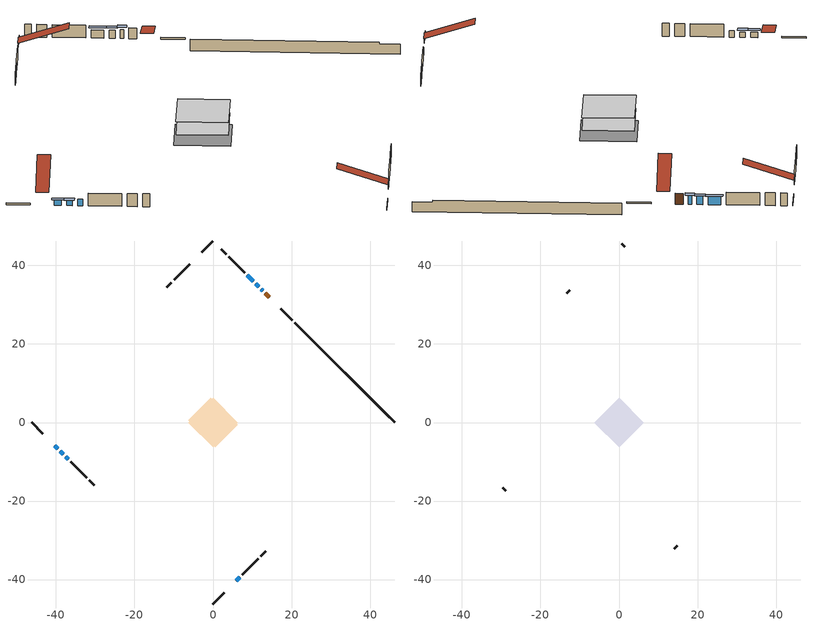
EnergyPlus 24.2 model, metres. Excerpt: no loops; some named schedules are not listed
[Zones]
conditioned space
 floor adiabatic (AdiabaticFloorConstruction): -6.34,0 0,6.34 6.34,0 0,-6.34 z0.54
 floor foundation (Slab1 construction): -6.36,0.54 -0.54,6.36 6.36,-0.54 0.54,-6.36 z-1.65
 wall outside (RimJoist1 construction): 0,-46.23 2.93,-43.31 / -46.23,0 -43.31,-2.93 / 0,46.23 -2.93,43.31 / 20.13,26.1 17.21,29.03 z0.54:0.84
 wall outside (AdiabaticWallConstruction 1): 14.27,31.97 13.33,32.91 z0.54:2.57
 wall outside (AdiabaticWallConstruction): 12.67,33.56 12.29,33.94 z0.54:2.19; 11.64,34.6 10.92,35.31 / 10.26,35.97 8.75,37.48 z0.54:2.09; 5.87,-40.37 6.78,-39.46 / -37.55,-8.69 -36.9,-9.34 z0.54:1.76; -40.37,-5.87 -39.5,-6.73 / -38.85,-7.38 -38.2,-8.03 z0.54:1.51
 wall outside (Wall1 construction): 7.43,-38.8 11.5,-34.73 / -36.24,-9.99 -32.18,-14.06 / -5.87,40.37 -9.93,36.3 / 8.1,38.14 4.03,42.2 z0.54:2.98
 wall outside (Wall2 construction): 12.16,-34.08 13.4,-32.83 / -31.52,-14.72 -30.28,-15.96 / -10.59,35.64 -11.83,34.4 / 3.37,42.86 2.13,44.1 z0.54:2.98
 wall foundation (FoundationWall1 construction): 20.79,25.45,-1.65 20.79,25.45,0.54 43.69,2.54,0.54 43.69,2.54,0.23 46.23,0,0.23 46.23,0,-1.65
 window (WindowConstruction 5): 12.67,33.56 12.3,33.94 z0.54:2.19
 window (WindowConstruction): 11.64,34.6 10.92,35.31 z0.54:2.09
 window (WindowConstruction 1): 10.26,35.97 8.75,37.48 z0.54:2.09
 window (WindowConstruction 2): 5.87,-40.37 6.78,-39.46 z0.54:1.76
 window (WindowConstruction 3): -40.37,-5.87 -39.51,-6.73 z0.54:1.51
 window (WindowConstruction 4): -38.85,-7.39 -38.2,-8.03 z0.54:1.51
 window (WindowConstruction 6): -37.55,-8.69 -36.9,-9.34 z0.54:1.76
 door (Door): 14.27,31.97 13.33,32.9 z0.54:2.57
 ceiling adiabatic (AdiabaticFloorConstruction): 0,-6.34 6.34,0 0,6.34 -6.34,0 z0.54
attic - vented
 floor to conditioned space (Floor1 construction Reversed): -6.34,0 0,6.34 6.34,0 0,-6.34 z2.98
 wall outside (Wall3 construction): 14.06,-32.18 14.88,-31.36 / -29.62,-16.62 -28.8,-17.43 / -12.49,33.74 -13.31,32.93 / 1.47,44.76 0.66,45.58 z0.54:2.98
 roof outside (Roof1 construction): 5.21,-41.02,2.98 -0.96,-34.85,5.89 -2.59,-36.48,5.89 3.58,-42.65,2.98; -41.02,-5.21,2.98 -34.85,0.96,5.89 -36.48,2.59,5.89 -42.65,-3.58,2.98; -5.21,41.02,2.98 0.96,34.85,5.89 2.59,36.48,5.89 -3.58,42.65,2.98; 14.92,31.31,2.98 8.75,25.14,5.89 10.38,23.51,5.89 16.55,29.68,2.98
shading: 11.94,34.3 13.03,33.2 13.61,33.78 12.51,34.87 z2.7; 10.63,35.6 11.93,34.3 12.43,34.81 11.13,36.11 z2.5; 8.46,37.77 10.55,35.68 11.06,36.18 8.97,38.27 z2.5; -39.21,-7.02 -40.66,-5.58 -41.16,-6.08 -39.72,-7.52 z1.92; -37.91,-8.32 -39.14,-7.09 -39.64,-7.6 -38.41,-8.83 z1.92
[Building]
Building 1: Terrain=Suburbs
[Site:Location]
Quebec Intl AP_QC: Latitude {deg}=46.8; Longitude {deg}=-71.38; Time Zone {hr}=-5; Elevation {m}=74; Keep Site Location Information=Yes
[Site:GroundTemperature:Shallow]
0.0108218, -2.24938, -2.43038, -1.3578, 2.94801, 7.23376, 10.9493, 13.303, 13.5029, 11.5886, 7.96783, 3.81355
[Site:WaterMainsTemperature]
Calculation Method=Schedule; Temperature Schedule=mains temperature schedule
[Material] Roughness=Rough; Thermal Absorptance=0.9
Name | Thickness {m} | Conductivity {W/m-K} | Density {kg/m3} | Specific Heat {J/kg-K} | Solar Absorptance | Visible Absorptance
asphalt or fiberglass shingles | 0.00635 | 0.162714 | 1121.4 | 1465.45 | 0.4 | 0.4
ceiling loosefill ins | 0.0846667 | 0.0480833 | 16.02 | 1046.75 | 0.7 | 0.7
ceiling stud and cavity | 0.1397 | 1.61901 | 65.682 | 1177.47 | 0.7 | 0.7
concrete 4.0 in. | 0.1016 | 1.803125 | 2242.8 | 837.4 | 0.7 | 0.7
concrete 8.0 in. | 0.2032 | 1.803125 | 2242.8 | 837.4 | 0.7 | 0.7
door material | 0.04445 | 0.0451087 | 512.64 | 1214.23 | 0.7 | 0.7
exterior vertical ins | 0.057497 | 0.029427 | 32.04 | 1214.23 | 0.7 | 0.7
floor covering | 0.0127 | 0.0433444 | 54.468 | 1339.84 | 0.6 | 0.6
floor rigid ins; wall rigid ins | 0.512978 | 0.029427 | 32.04 | 1214.23 | 0.7 | 0.7
floor stud and cavity | 0.1397 | 1.75129 | 37.0049 | 1207.88 | 0.7 | 0.7
furniture material conditioned space 1 | 0.1524 | 0.115458 | 640.8 | 1214.23 | 0.6 | 0.6
gypsum board | 0.0127 | 0.160291 | 801 | 837.4 | 0.6 | 0.6
gypsum board 1 | 0.0127 | 0.160291 | 801 | 837.4 | 0.7 | 0.7
osb sheathing 0.5 in. | 0.0127 | 0.115458 | 512.64 | 1214.23 | 0.7 | 0.7
osb sheathing 0.75 in. | 0.01905 | 0.115458 | 512.64 | 1214.23 | 0.7 | 0.7
osb sheathing 2.0 in. | 0.0508 | 0.115458 | 512.64 | 1214.23 | 0.7 | 0.7
rim joist stud and cavity | 0.0508 | 0.0283795 | 125.044 | 1163.47 | 0.6 | 0.6
wall stud and cavity | 0.1397 | 0.0833386 | 139.0536 | 1170.24 | 0.7 | 0.7
wall stud and cavity 1 | 0.1397 | 0.0844025 | 139.0536 | 1170.24 | 0.7 | 0.7
wall stud and cavity 2 | 0.0889 | 6.1454 | 50.32683 | 1063.81 | 0.6 | 0.6
wall stud and cavity 3 | 0.0889 | 0.380278 | 52.3479 | 1209.89 | 0.7 | 0.7
wall stud and cavity 4 | 0.0889 | 0.391764 | 83.0341 | 1211.67 | 0.7 | 0.7
wood siding | 0.0254 | 0.102417 | 544.68 | 1172.36 | 0.4 | 0.4
wood siding 1 | 0.00254 | 0.102417 | 544.68 | 1172.36 | 0.4 | 0.4
wood siding 2; wood siding 3; wood siding 4 | 0.0254 | 0.102417 | 544.68 | 1172.36 | 0.7 | 0.7
[WindowMaterial:SimpleGlazingSystem]
Name | U-Factor {W/m2-K} | Solar Heat Gain Coefficient
WindowMaterial | 2.075309 | 0.4
WindowMaterial 1 | 1.88396 | 0.43
WindowMaterial 2 | 2.1531 | 0.39
WindowMaterial 3 | 2.24451 | 0.37
WindowMaterial 4 | 2.97414 | 0.62
WindowMaterial 5 | 2.01058 | 0.31
[Construction]
AdiabaticFloorConstruction: floor stud and cavity, floor rigid ins, osb sheathing 0.75 in., floor covering
AdiabaticWallConstruction: wood siding 3, wall rigid ins, wall stud and cavity 3, gypsum board
AdiabaticWallConstruction 1: wood siding 4, wall rigid ins, wall stud and cavity 3, gypsum board
Door: door material
Floor1 construction Reversed: gypsum board, ceiling stud and cavity, ceiling loosefill ins
FoundationWall1 construction: concrete 8.0 in., gypsum board 1
furniture construction conditioned space 1: furniture material conditioned space 1
PartitionWallConstruction: gypsum board, wall stud and cavity 4, gypsum board
RimJoist1 construction: wood siding 2, osb sheathing 2.0 in., rim joist stud and cavity
Roof1 construction: asphalt or fiberglass shingles
Slab1 construction: concrete 4.0 in.
Wall1 construction: wood siding, osb sheathing 0.5 in., wall stud and cavity, gypsum board
Wall2 construction: wood siding, osb sheathing 0.5 in., wall stud and cavity 1, gypsum board
Wall3 construction: wood siding 1, wall stud and cavity 2
WindowConstruction; WindowConstruction 2: WindowMaterial
WindowConstruction 1: WindowMaterial 1
WindowConstruction 3: WindowMaterial 2
WindowConstruction 4: WindowMaterial 3
WindowConstruction 5: WindowMaterial 4
WindowConstruction 6: WindowMaterial 5
[Zone] Multiplier=1; Part of Total Floor Area=Yes
Name | Volume {m3}
attic - vented | 37.953
conditioned space | 377.3
[Space]
Name | Zone | Volume {m3}
attic - vented 1 | attic - vented | 37.953
conditioned space 1 | conditioned space | 377.3
[ZoneInfiltration:EffectiveLeakageArea]
infil attic - vented 1: Zone or Space=attic - vented 1; Schedule=Always On Discrete; Effective Air Leakage Area {cm2}=2966.4; Stack Coefficient=0.000371924; Wind Coefficient=1.30301e-05
[ZoneMixing]
whole house fan mix: Zone or Space=attic - vented; Schedule=Always On Continuous; Design Flow Rate Calculation Method=Flow/Zone; Design Flow Rate {m3/s}=0; Source Zone or Space=conditioned space
[SurfaceProperty:ExposedFoundationPerimeter]
Slab1: Exposed Perimeter Calculation Method=TotalExposedPerimeter; Total Exposed Perimeter {m}=35.985
[InternalMass] Zone or ZoneList=conditioned space; Space or SpaceList=conditioned space 1
Name | Construction | Surface Area {m2}
furniture mass conditioned space 1 | furniture construction conditioned space 1 | 64.2559
partition wall mass | PartitionWallConstruction | 160.64
[Lights]
interior lighting: Zone or ZoneList or Space or SpaceList=conditioned space 1; Schedule=interior lighting schedule; Design Level Calculation Method=LightingLevel; Lighting Level {W}=343.2; Return Air Fraction=0; Fraction Radiant=0.6; Fraction Visible=0.2; Fraction Replaceable=1
[People]
occupants: Zone or ZoneList or Space or SpaceList=conditioned space 1; Number of People Schedule=occupants schedule; Number of People Calculation Method=People; Number of People=3; Fraction Radiant=0.314171; Sensible Heat Fraction=0.56303; Activity Level Schedule=occupants activity schedule; Carbon Dioxide Generation Rate {m3/s-W}=0; Enable ASHRAE 55 Comfort Warnings=No; Mean Radiant Temperature Calculation Type=EnclosureAveraged
[ElectricEquipment] Zone or ZoneList or Space or SpaceList=conditioned space 1; Design Level Calculation Method=EquipmentLevel
Name | Schedule | Design Level {W} | Fraction Latent | Fraction Radiant | Fraction Lost
clothes dryer | clothes dryer schedule | 140.772 | 0.015 | 0.081 | 0.85
clothes washer | clothes washer schedule | 32.1985 | 0.03 | 0.162 | 0.7
cooking range | cooking range schedule | 215.147 | 0.08 | 0.432 | 0.2
dishwasher | dishwasher schedule | 66.8632 | 0.3 | 0.18 | 0.4
fridge | fridge schedule | 72.9452 | 0 | 0.6 | 0
mech vent bath fan 0 | mech vent bath fan 0 schedule | 0.9 | 0 | 0 | 1
mech vent house fan | mech vent house fan schedule | 0 | 0 | 0 | 1
mech vent house fan cfis | mech vent house fan cfis schedule | 0 | 0 | 0 | 0
mech vent range fan 0 | mech vent range fan 0 schedule | 2.7 | 0 | 0 | 1
misc plug loads | misc plug loads schedule | 494.7 | 0.045 | 0.513 | 0.1
whole house fan | Always On Discrete | 0 | 0 | 0 | 1
[OtherEquipment] Zone or ZoneList or Space or SpaceList=conditioned space 1; Design Level Calculation Method=EquipmentLevel
Name | Fuel Type | Schedule | Design Level {W} | Fraction Latent | Fraction Radiant | Fraction Lost
clothes dryer 1 | Electricity | clothes dryer schedule | 0 | 0.015 | 0.081 | 0.85
cooking range 1 | Electricity | cooking range schedule | 0 | 0.08 | 0.432 | 0.2
general water use latent | None | general water use schedule | 62.594 | 1 | 0 | 0
general water use sensible | None | general water use schedule | -61.6891 | 0 | 0.6 | 0
mech vent house fan latent load | None | Always On Discrete | 0 | 1 | 0 | 0
mech vent house fan sensible load | None | Always On Discrete | 0 | 0 | 0 | 0
water heater energy adjustment1 | Electricity | Always On Discrete | 0.01 | 0 | 0 | 1
[ZoneInfiltration:DesignFlowRate] Zone or ZoneList or Space or SpaceList=conditioned space 1; Schedule=Always On Discrete; Design Flow Rate Calculation Method=Flow/Zone; Design Flow Rate {m3/s}=0
infil flow; natural vent flow; whole house fan flow
[ZoneControl:Thermostat]
conditioned space Thermostat: Zone or ZoneList=conditioned space; Control Type Schedule=conditioned space Thermostat Schedule; Control 1=conditioned space temperature setpoint; Temperature Difference Between Cutout And Setpoint {deltaC}=0
[ZoneHVAC:Baseboard:Convective:Electric]
electric baseboard: Availability Schedule=Always On Discrete; Heating Design Capacity {W}=7157.09; Efficiency=1
[AirLoopHVAC:UnitarySystem]
unit heater unitary system: Control Type=Load; Controlling Zone or Thermostat Location=conditioned space; Dehumidification Control Type=None; Availability Schedule=Always On Discrete; Supply Fan=unit heater supply fan; Fan Placement=BlowThrough; Supply Air Fan Operating Mode Schedule=unit heater auto fan schedule; Heating Coil=unit heater htg coil; DX Heating Coil Sizing Ratio=1; Use DOAS DX Cooling Coil=No; Minimum Supply Air Temperature {C}=2; Latent Load Control=SensibleOnlyLoadControl; Cooling Supply Air Flow Rate Method=None; Heating Supply Air Flow Rate Method=SupplyAirFlowRate; Heating Supply Air Flow Rate {m3/s}=0.00141584; No Load Supply Air Flow Rate Method=SupplyAirFlowRate; No Load Supply Air Flow Rate {m3/s}=0; No Load Supply Air Flow Rate Control Set To Low Speed=Yes; Maximum Supply Air Temperature {C}=48.8889; Maximum Outdoor Dry-Bulb Temperature for Supplemental Heater Operation {C}=21; Ancillary On-Cycle Electric Power {W}=0; Ancillary Off-Cycle Electric Power {W}=0
[Fan:SystemModel]
unit heater supply fan: Availability Schedule=Always On Discrete; Design Maximum Air Flow Rate {m3/s}=0.00141584; Speed Control Method=Discrete; Electric Power Minimum Flow Rate Fraction=0.2; Design Pressure Rise {Pa}=500; Motor Efficiency=1; Motor In Air Stream Fraction=1; Design Electric Power Consumption {W}=Autosize; Design Power Sizing Method=PowerPerFlow; Electric Power Per Unit Flow Rate {W/(m3/s)}=28251.7; Electric Power Per Unit Flow Rate Per Unit Pressure {W/((m3/s)-Pa)}=1.66667; Fan Total Efficiency=0.7; Motor Loss Radiative Fraction=0; Number of Speeds=1; Speed Flow Fraction 1=1; Speed Electric Power Fraction 1=1
[Coil:Heating:Fuel]
unit heater htg coil: Availability Schedule=Always On Discrete; Fuel Type=OtherFuel1; Burner Efficiency=0.3; Nominal Capacity {W}=0.293071; On Cycle Parasitic Electric Load {W}=0; Off Cycle Parasitic Fuel Load {W}=0
[Zone equipment]
conditioned space: electric baseboard, unit heater unitary system
[Foundation:Kiva]
Foundation Kiva 1: Initial Indoor Air Temperature {C}=18; Wall Height Above Grade {m}=0.539984; Wall Depth Below Slab {m}=0.2032; Custom Block Material Name 1=exterior vertical ins; Custom Block Depth 1 {m}=2.189988; Custom Block X Position 1 {m}=0.2159; Custom Block Z Position 1 {m}=0
[Foundation:Kiva:Settings]
Soil Conductivity {W/m-K}=0.849921; Soil Density {kg/m3}=1842.3; Soil Specific Heat {J/kg-K}=418.7; Ground Solar Absorptivity=0.9; Ground Thermal Absorptivity=0.9; Ground Surface Roughness {m}=0.03; Far-Field Width {m}=40; Deep-Ground Boundary Condition=ZeroFlux; Deep-Ground Depth {m}=40; Minimum Cell Dimension {m}=0.2; Maximum Cell Growth Coefficient=3; Simulation Timestep=Timestep
[Exterior:Lights]
exterior lighting: Schedule=exterior lighting schedule; Design Level {W}=75.6
[EnergyManagementSystem:GlobalVariable]
infil_program_Qfan
infil_program_Qinf
natural_vent_program_Qnv
natural_vent_program_Qwhf
[EnergyManagementSystem:Sensor]
Name | Output:Variable or Output:Meter Index Key | Output:Variable or Output:Meter
airflow_gain | infil flow | Infiltration Sensible Heat Gain Energy
airflow_gain_1 | natural vent flow | Infiltration Sensible Heat Gain Energy
airflow_gain_2 | whole house fan flow | Infiltration Sensible Heat Gain Energy
airflow_loss | infil flow | Infiltration Sensible Heat Loss Energy
airflow_loss_1 | natural vent flow | Infiltration Sensible Heat Loss Energy
airflow_loss_2 | whole house fan flow | Infiltration Sensible Heat Loss Energy
clg_load_cond |  | Cooling:EnergyTransfer:Zone:CONDITIONED SPACE
clg_sp_s; clg_sp_s_1 | cooling setpoint | Schedule Value
clothes_dryer_exhaust_0_sch_s | clothes dryer exhaust 0 schedule | Schedule Value
conditioned_space_clg_unmet_s | conditioned space | Zone Cooling Setpoint Not Met Time
conditioned_space_htg_unmet_s | conditioned space | Zone Heating Setpoint Not Met Time
cool_season | cooling season schedule | Schedule Value
fridge_tin_s | conditioned space | Zone Mean Air Temperature
htg_load_cond |  | Heating:EnergyTransfer:Zone:CONDITIONED SPACE
htg_sp_s; htg_sp_s_1 | heating setpoint | Schedule Value
ig_ee_conv | clothes dryer | Electric Equipment Convective Heating Energy
ig_ee_conv_2 | cooking range | Electric Equipment Convective Heating Energy
ig_ee_conv_4 | fridge | Electric Equipment Convective Heating Energy
ig_ee_conv_5 | misc plug loads | Electric Equipment Convective Heating Energy
ig_ee_conv_6 | whole house fan | Electric Equipment Convective Heating Energy
ig_ee_rad | clothes dryer | Electric Equipment Radiant Heating Energy
ig_ee_rad_2 | cooking range | Electric Equipment Radiant Heating Energy
ig_ee_rad_4 | fridge | Electric Equipment Radiant Heating Energy
ig_ee_rad_5 | misc plug loads | Electric Equipment Radiant Heating Energy
ig_ee_rad_6 | whole house fan | Electric Equipment Radiant Heating Energy
ig_lgt_conv | interior lighting | Lights Convective Heating Energy
ig_lgt_rad | interior lighting | Lights Radiant Heating Energy
ig_lgt_vis | interior lighting | Lights Visible Radiation Heating Energy
ig_oe_conv | clothes dryer 1 | Other Equipment Convective Heating Energy
ig_oe_conv_1 | cooking range 1 | Other Equipment Convective Heating Energy
ig_oe_conv_2 | general water use latent | Other Equipment Convective Heating Energy
ig_oe_conv_3 | general water use sensible | Other Equipment Convective Heating Energy
ig_oe_conv_4 | water heater energy adjustment1 | Other Equipment Convective Heating Energy
ig_oe_rad | clothes dryer 1 | Other Equipment Radiant Heating Energy
ig_oe_rad_1 | cooking range 1 | Other Equipment Radiant Heating Energy
ig_oe_rad_2 | general water use latent | Other Equipment Radiant Heating Energy
ig_oe_rad_3 | general water use sensible | Other Equipment Radiant Heating Energy
ig_oe_rad_4 | water heater energy adjustment1 | Other Equipment Radiant Heating Energy
ig_ppl_conv | occupants | People Convective Heating Energy
ig_ppl_rad | occupants | People Radiant Heating Energy
im_conv | furniture mass conditioned space 1 | Surface Inside Face Convection Heat Gain Energy
im_conv_1 | partition wall mass | Surface Inside Face Convection Heat Gain Energy
im_ig | furniture mass conditioned space 1 | Surface Inside Face Internal Gains Radiation Heat Gain Energy
im_ig_1 | partition wall mass | Surface Inside Face Internal Gains Radiation Heat Gain Energy
im_lgt | furniture mass conditioned space 1 | Surface Inside Face Lights Radiation Heat Gain Energy
im_lgt_1 | partition wall mass | Surface Inside Face Lights Radiation Heat Gain Energy
im_sol | furniture mass conditioned space 1 | Surface Inside Face Solar Radiation Heat Gain Energy
im_sol_1 | partition wall mass | Surface Inside Face Solar Radiation Heat Gain Energy
im_surf | furniture mass conditioned space 1 | Surface Inside Face Net Surface Thermal Radiation Heat Gain Energy
im_surf_1 | partition wall mass | Surface Inside Face Net Surface Thermal Radiation Heat Gain Energy
mech_vent_bath_fan_0_sch_s | mech vent bath fan 0 schedule | Schedule Value
mech_vent_range_fan_0_sch_s | mech vent range fan 0 schedule | Schedule Value
mv_conv | mech vent bath fan 0 | Electric Equipment Convective Heating Energy
mv_conv_1 | mech vent house fan | Electric Equipment Convective Heating Energy
mv_conv_2 | mech vent house fan cfis | Electric Equipment Convective Heating Energy
mv_conv_3 | mech vent range fan 0 | Electric Equipment Convective Heating Energy
mv_conv_4 | mech vent house fan latent load | Other Equipment Convective Heating Energy
mv_conv_5 | mech vent house fan sensible load | Other Equipment Convective Heating Energy
mv_rad | mech vent bath fan 0 | Electric Equipment Radiant Heating Energy
mv_rad_1 | mech vent house fan | Electric Equipment Radiant Heating Energy
mv_rad_2 | mech vent house fan cfis | Electric Equipment Radiant Heating Energy
mv_rad_3 | mech vent range fan 0 | Electric Equipment Radiant Heating Energy
mv_rad_4 | mech vent house fan latent load | Other Equipment Radiant Heating Energy
mv_rad_5 | mech vent house fan sensible load | Other Equipment Radiant Heating Energy
natural_vent_s | natural vent schedule | Schedule Value
out_pb_s |  | Site Outdoor Air Barometric Pressure
out_wt_s |  | Site Outdoor Air Humidity Ratio
site_vw_s |  | Site Wind Speed
ss_back_out | Window1 | Surface Window Shortwave from Zone Back Out Window Heat Transfer Rate
ss_back_out_1 | Window2 | Surface Window Shortwave from Zone Back Out Window Heat Transfer Rate
ss_back_out_2 | Window3 | Surface Window Shortwave from Zone Back Out Window Heat Transfer Rate
ss_back_out_3 | Window4 | Surface Window Shortwave from Zone Back Out Window Heat Transfer Rate
ss_back_out_4 | Window5 | Surface Window Shortwave from Zone Back Out Window Heat Transfer Rate
ss_back_out_5 | Window6 | Surface Window Shortwave from Zone Back Out Window Heat Transfer Rate
ss_back_out_6 | Window7 | Surface Window Shortwave from Zone Back Out Window Heat Transfer Rate
ss_conv | Door1 | Surface Inside Face Convection Heat Gain Energy
ss_conv_1 | Window1 | Surface Inside Face Convection Heat Gain Energy
ss_conv_2 | Window2 | Surface Inside Face Convection Heat Gain Energy
ss_conv_3 | Window3 | Surface Inside Face Convection Heat Gain Energy
ss_conv_4 | Window4 | Surface Inside Face Convection Heat Gain Energy
ss_conv_5 | Window5 | Surface Inside Face Convection Heat Gain Energy
ss_conv_6 | Window6 | Surface Inside Face Convection Heat Gain Energy
ss_conv_7 | Window7 | Surface Inside Face Convection Heat Gain Energy
ss_ig | Door1 | Surface Inside Face Internal Gains Radiation Heat Gain Energy
ss_ig_1 | Window1 | Surface Inside Face Internal Gains Radiation Heat Gain Energy
ss_ig_2 | Window2 | Surface Inside Face Internal Gains Radiation Heat Gain Energy
ss_ig_3 | Window3 | Surface Inside Face Internal Gains Radiation Heat Gain Energy
ss_ig_4 | Window4 | Surface Inside Face Internal Gains Radiation Heat Gain Energy
ss_ig_5 | Window5 | Surface Inside Face Internal Gains Radiation Heat Gain Energy
ss_ig_6 | Window6 | Surface Inside Face Internal Gains Radiation Heat Gain Energy
ss_ig_7 | Window7 | Surface Inside Face Internal Gains Radiation Heat Gain Energy
ss_lgt | Door1 | Surface Inside Face Lights Radiation Heat Gain Energy
ss_sol | Door1 | Surface Inside Face Solar Radiation Heat Gain Energy
ss_surf | Door1 | Surface Inside Face Net Surface Thermal Radiation Heat Gain Energy
ss_surf_1 | Window1 | Surface Inside Face Net Surface Thermal Radiation Heat Gain Energy
ss_surf_2 | Window2 | Surface Inside Face Net Surface Thermal Radiation Heat Gain Energy
ss_surf_3 | Window3 | Surface Inside Face Net Surface Thermal Radiation Heat Gain Energy
ss_surf_4 | Window4 | Surface Inside Face Net Surface Thermal Radiation Heat Gain Energy
ss_surf_5 | Window5 | Surface Inside Face Net Surface Thermal Radiation Heat Gain Energy
ss_surf_6 | Window6 | Surface Inside Face Net Surface Thermal Radiation Heat Gain Energy
ss_surf_7 | Window7 | Surface Inside Face Net Surface Thermal Radiation Heat Gain Energy
ss_trans_in | Window1 | Surface Window Transmitted Solar Radiation Rate
ss_trans_in_1 | Window2 | Surface Window Transmitted Solar Radiation Rate
ss_trans_in_2 | Window3 | Surface Window Transmitted Solar Radiation Rate
ss_trans_in_3 | Window4 | Surface Window Transmitted Solar Radiation Rate
ss_trans_in_4 | Window5 | Surface Window Transmitted Solar Radiation Rate
ss_trans_in_5 | Window6 | Surface Window Transmitted Solar Radiation Rate
ss_trans_in_6 | Window7 | Surface Window Transmitted Solar Radiation Rate
ss_trans_out | Window1 | Surface Inside Face Initial Transmitted Diffuse Transmitted Out Window Solar Radiation Rate
ss_trans_out_1 | Window2 | Surface Inside Face Initial Transmitted Diffuse Transmitted Out Window Solar Radiation Rate
ss_trans_out_2 | Window3 | Surface Inside Face Initial Transmitted Diffuse Transmitted Out Window Solar Radiation Rate
ss_trans_out_3 | Window4 | Surface Inside Face Initial Transmitted Diffuse Transmitted Out Window Solar Radiation Rate
ss_trans_out_4 | Window5 | Surface Inside Face Initial Transmitted Diffuse Transmitted Out Window Solar Radiation Rate
ss_trans_out_5 | Window6 | Surface Inside Face Initial Transmitted Diffuse Transmitted Out Window Solar Radiation Rate
ss_trans_out_6 | Window7 | Surface Inside Face Initial Transmitted Diffuse Transmitted Out Window Solar Radiation Rate
s_conv | Floor1 | Surface Inside Face Convection Heat Gain Energy
s_conv_1 | FoundationWall1 | Surface Inside Face Convection Heat Gain Energy
s_conv_10 | Wall1:225 | Surface Inside Face Convection Heat Gain Energy
s_conv_11 | Wall1:315 | Surface Inside Face Convection Heat Gain Energy
s_conv_12 | Wall1:45 | Surface Inside Face Convection Heat Gain Energy
s_conv_13 | Wall2:135 | Surface Inside Face Convection Heat Gain Energy
s_conv_14 | Wall2:225 | Surface Inside Face Convection Heat Gain Energy
s_conv_15 | Wall2:315 | Surface Inside Face Convection Heat Gain Energy
s_conv_16 | Wall2:45 | Surface Inside Face Convection Heat Gain Energy
s_conv_2 | inferred conditioned ceiling | Surface Inside Face Convection Heat Gain Energy
s_conv_3 | inferred conditioned floor | Surface Inside Face Convection Heat Gain Energy
s_conv_4 | RimJoist1:135 | Surface Inside Face Convection Heat Gain Energy
s_conv_5 | RimJoist1:225 | Surface Inside Face Convection Heat Gain Energy
s_conv_6 | RimJoist1:315 | Surface Inside Face Convection Heat Gain Energy
s_conv_7 | RimJoist1:45 | Surface Inside Face Convection Heat Gain Energy
s_conv_8 | Slab1 | Surface Inside Face Convection Heat Gain Energy
s_conv_9 | Wall1:135 | Surface Inside Face Convection Heat Gain Energy
s_ig | Floor1 | Surface Inside Face Internal Gains Radiation Heat Gain Energy
s_ig_1 | FoundationWall1 | Surface Inside Face Internal Gains Radiation Heat Gain Energy
s_ig_10 | Wall1:225 | Surface Inside Face Internal Gains Radiation Heat Gain Energy
s_ig_11 | Wall1:315 | Surface Inside Face Internal Gains Radiation Heat Gain Energy
s_ig_12 | Wall1:45 | Surface Inside Face Internal Gains Radiation Heat Gain Energy
s_ig_13 | Wall2:135 | Surface Inside Face Internal Gains Radiation Heat Gain Energy
s_ig_14 | Wall2:225 | Surface Inside Face Internal Gains Radiation Heat Gain Energy
s_ig_15 | Wall2:315 | Surface Inside Face Internal Gains Radiation Heat Gain Energy
s_ig_16 | Wall2:45 | Surface Inside Face Internal Gains Radiation Heat Gain Energy
s_ig_2 | inferred conditioned ceiling | Surface Inside Face Internal Gains Radiation Heat Gain Energy
s_ig_3 | inferred conditioned floor | Surface Inside Face Internal Gains Radiation Heat Gain Energy
s_ig_4 | RimJoist1:135 | Surface Inside Face Internal Gains Radiation Heat Gain Energy
s_ig_5 | RimJoist1:225 | Surface Inside Face Internal Gains Radiation Heat Gain Energy
